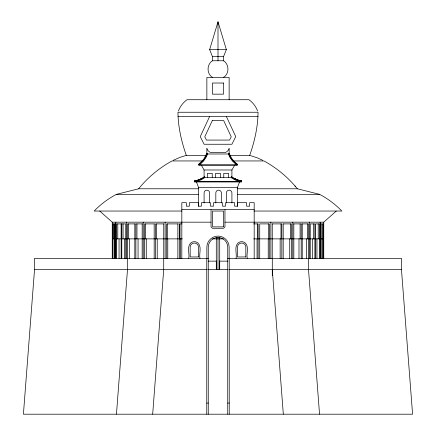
<?xml version="1.0" encoding="UTF-8"?>
<svg xmlns="http://www.w3.org/2000/svg" width="436" height="436" viewBox="0 0 436 436"><rect width="100%" height="100%" fill="white"/><g stroke="black" fill="none" stroke-linecap="round" stroke-linejoin="round"><path stroke-width="0.65" d="M116.461 414.2L127.497 269.486L127.497 258.352M152.676 414.2L163.713 269.486L163.713 258.352M208.261 258.352L34.542 258.352L34.542 269.486L23.413 414.2L412.587 414.2L401.458 269.486L401.458 258.352L227.739 258.352M206.615 155.385L186.308 155.385C181.447 141.542 178.084 126.963 177.959 112.248L258.041 112.248C257.916 126.963 254.553 141.542 249.692 155.385L229.385 155.385M212.436 77.357C206.544 73.826 206.664 64.375 212.436 60.762L212.436 56.587L209.651 49.628L218 21.8L226.349 49.628L223.564 56.587L223.564 60.762C229.336 64.375 229.456 73.826 223.564 77.357M207.563 153.298L204.304 159.396L201.17 162.792L199.361 164.236L198.663 164.236L198.663 165.124L237.337 165.124L237.337 164.236L233.87 161.178L231.718 158.453L229.134 153.298L228.437 153.298L228.437 154.687L229.134 154.687L229.134 148.425A6.273 6.273 0 0 1 227.189 151.379L226.785 151.695A6.273 6.273 0 0 1 224.96 152.6L211.04 152.6A6.273 6.273 0 0 1 209.215 151.695L208.811 151.379A6.273 6.273 0 0 1 206.866 148.425L206.866 154.687L207.563 154.687L207.563 153.298L206.866 153.298L203.612 159.396L198.663 164.236M207.563 153.99L206.168 157.167L203.59 161.004L199.361 164.928L199.361 164.236M237.478 206.277L237.478 187.387L239.566 181.916M178.384 111.006C180.068 106.504 183.104 102.531 187.006 99.724L248.994 99.724C252.896 102.531 255.932 106.504 257.616 111.006M205.994 156.132L206.457 155.074M209.651 116.423L200.26 136.599L204.086 144.251L231.914 144.251L235.74 136.599L226.349 116.423M231.914 177.021L231.914 169.991L234.699 165.124M224.96 222.175L323.752 222.175L336.276 211.04M201.743 179.474L204.778 177.648L204.778 176.951L201.743 178.776A45.077 31.877 90 0 1 195.039 181.016L194.347 181.027L194.347 181.916L241.653 181.916L241.653 181.027A45.077 31.877 90 0 1 234.95 178.787L231.914 176.951L231.222 176.951L231.222 177.648L234.257 179.474M138.686 188.777L116.423 194.347C108.177 198.68 100.629 204.342 94.16 211.04L181.954 211.04M201.05 178.787A45.077 31.877 90 0 1 194.342 181.016A45.491 32.171 -90 0 0 200.249 179.169L204.086 176.951L204.778 176.951M173.179 160.35L180.199 157.271L186.308 155.385M209.651 49.628L226.349 49.628M212.436 56.587L223.564 56.587M212.436 60.762L223.564 60.762M177.959 116.423L258.041 116.423M206.866 153.99L229.134 153.99M202.849 160.949L172.046 160.949C159.238 167.931 147.826 177.441 138.648 188.777L198.794 188.777M233.151 160.949L263.954 160.949C276.762 167.931 288.174 177.441 297.352 188.777L237.206 188.777M228.437 153.298L229.832 156.47L232.41 160.306L235.718 163.538L236.639 164.236L237.337 164.236M198.663 164.928L237.337 164.928M201.301 165.124L204.086 169.991L231.914 169.991M204.762 177.648L231.238 177.648M231.222 176.951L235.053 179.163A45.491 32.171 90 0 0 240.961 181.022L241.653 181.027A45.077 31.877 -90 0 1 234.95 178.787L235.751 179.163A45.491 32.171 90 0 0 241.658 181.022M194.347 181.725L241.653 181.725A24.443 24.443 0 0 1 240.786 181.55A45.077 31.877 90 0 0 241.658 181.714A45.491 32.171 -90 0 1 240.786 181.545A45.491 32.171 90 0 0 241.658 181.719M196.434 181.916L198.522 187.387L237.478 187.387M116.423 194.347L198.451 194.347M237.549 194.347L319.577 194.347C327.823 198.68 335.371 204.342 341.84 211.04L254.046 211.04M181.823 209.651L254.177 209.651M99.724 211.04L112.248 222.175L211.04 222.175M115.644 223.902L114.276 223.902L114.276 258.603M135.247 223.902L127.47 223.902L127.47 258.603M142.632 223.902L135.869 223.902L135.869 258.603M154.371 223.902L144.594 223.902L144.594 258.603M163.963 223.902L155.543 223.902L155.543 258.603M178.406 223.902L166.721 223.902L166.721 258.603M182.025 223.902L179.474 223.902L179.474 258.603M253.659 223.902L258.123 223.902L258.123 258.603M272.048 223.902L281.83 223.902L281.83 258.603M282.991 223.902L291.406 223.902L291.406 258.603M293.406 223.902L301.183 223.902L301.183 258.603M301.767 223.902L308.53 223.902L308.53 258.603M112.248 238.874L113.84 238.874L113.84 223.902M114.047 238.874L125.666 238.874M125.753 238.874L182.324 238.874M212.479 238.874L223.526 238.874M253.659 238.874L315.528 238.874M316.231 238.874L320.373 238.874M323.752 238.874L320.585 238.874L320.585 223.902M208.13 261.137L216.648 261.137M219.352 261.137L228.001 261.137M34.542 269.486L207.144 269.486M208.13 269.486L227.739 269.486M228.856 269.486L401.458 269.486M206.768 403.066L208.261 403.066M227.739 403.066L229.232 403.066M297.314 188.777L319.577 194.347M249.692 155.385L256.995 157.723L262.821 160.35M295.014 185.981L295.292 186.319M231.718 159.151L231.914 159.423M229.543 155.074L230.006 156.132M228.437 153.99L229.832 157.167L232.41 161.004L236.639 164.928L236.639 164.236M319.539 414.2L308.503 269.486L308.503 258.352M272.287 269.486L283.324 414.2M323.752 222.175L323.752 258.603M323.528 258.603L323.528 223.902L322.16 223.902L322.177 258.603M321.953 258.603L321.953 223.902L320.373 223.902L320.373 258.603M320.149 222.175L320.149 258.603M319.49 258.603L319.49 223.902L315.528 223.902L315.528 258.603M318.215 223.902L318.215 238.874M316.939 238.874L316.939 258.439M314.868 258.603L314.868 223.902L310.247 223.902L310.247 258.603M313.593 223.902L313.593 238.874M312.318 238.874L312.318 258.439M309.587 222.175L309.587 258.603M307.44 223.902L307.44 238.874M306.345 238.874L306.345 258.439M302.235 223.902L302.235 258.603M300.088 223.902L300.088 238.874M298.992 238.874L298.992 258.439M293.831 223.902L293.831 258.603M292.779 222.175L292.779 258.603M290.567 223.902L290.567 238.874M289.727 238.874L289.727 258.439M283.198 223.902L283.198 258.603M280.986 223.902L280.986 238.874M280.146 238.874L280.146 258.439M272.287 258.352L272.287 275.601M272.249 223.902L272.249 258.603M270.876 222.175L270.876 258.603M269.279 258.603L269.279 223.902L259.72 223.902L259.72 258.603M268.75 223.902L268.75 238.874M268.222 238.874L268.222 258.439M257.594 223.902L257.594 238.874M257.066 238.874L257.066 258.439M254.177 258.673L254.177 202.691L249.659 202.691L249.659 206.174L246.64 206.174L246.64 202.691L237.598 202.691L237.598 206.174L234.584 206.174L234.584 202.691L225.537 202.691L225.537 206.174L222.524 206.174L222.524 202.691L213.477 202.691L213.477 206.174L210.463 206.174L210.463 202.691L201.416 202.691L201.416 206.174L198.402 206.174L198.402 202.691L189.36 202.691L189.36 206.174L186.341 206.174L186.341 202.691L181.823 202.691L181.823 258.673M247.223 258.352C246.28 253.534 249.13 247.408 245.593 243.288A5.564 5.564 0 0 0 237.718 243.288C234.181 247.408 237.031 253.534 236.089 258.352M240.961 181.027L240.961 181.725M231.914 202.974L231.914 192.952A2.785 2.785 0 0 0 229.134 190.172A2.785 2.785 0 0 0 226.349 192.952L226.349 202.974M229.232 258.352L229.232 414.2M229.134 99.724L229.134 77.461L206.866 77.461L206.866 99.724M229.134 258.69L229.134 247.223A11.134 11.134 0 0 0 218 236.089A11.134 11.134 0 0 0 206.866 247.223L206.866 258.69M228.546 177.648L228.546 173.343L223.761 173.343L223.761 177.648M227.739 414.2L227.739 247.223A9.739 9.739 0 0 0 218 237.478A9.739 9.739 0 0 0 208.261 247.223L208.261 414.2M224.96 209.651L224.96 226.889L223.564 228.279L212.436 228.279L211.04 226.889L211.04 209.651M221.384 202.974L221.384 192.952A2.785 2.785 0 0 0 218.605 190.172A2.785 2.785 0 0 0 215.82 192.952L215.82 202.974M220.393 177.648L220.393 173.343L215.607 173.343L215.607 177.648M219.711 237.511L219.711 269.486M219.531 237.511L219.531 238.874M219.531 261.137L219.531 269.486M218 21.8L218 60.762M218 237.538L218 269.486M216.469 237.511L216.469 238.874M216.469 261.137L216.469 269.486M216.289 237.511L216.289 269.486M212.239 177.648L212.239 173.343L207.454 173.343L207.454 177.648M209.651 202.974L209.651 192.952A2.785 2.785 0 0 0 206.866 190.172A2.785 2.785 0 0 0 204.086 192.952L204.086 202.974M206.768 258.352L206.768 414.2M204.086 169.991L204.086 177.011M199.911 258.352C198.969 253.534 201.819 247.408 198.282 243.288A5.564 5.564 0 0 0 190.407 243.288C186.87 247.408 189.72 253.534 188.777 258.352M198.522 187.387L198.522 206.277M195.039 181.725L195.039 181.027A45.077 31.877 -90 0 0 195.911 180.847M180.531 238.874L180.531 258.439M180.003 223.902L180.003 238.874M177.877 223.902L177.877 258.603M167.778 238.874L167.778 258.439M167.25 223.902L167.25 238.874M165.124 222.175L165.124 258.603M163.751 223.902L163.751 258.603M157.227 238.874L157.227 258.439M156.382 223.902L156.382 238.874M154.17 223.902L154.17 258.603M146.273 238.874L146.273 258.439M145.433 223.902L145.433 238.874M143.221 222.175L143.221 258.603M142.169 223.902L142.169 258.603M138.059 238.874L138.059 258.439M136.964 223.902L136.964 238.874M134.817 223.902L134.817 258.603M129.656 238.874L129.656 258.439M128.56 223.902L128.56 238.874M126.413 222.175L126.413 258.603M125.753 258.603L125.753 223.902L116.51 223.902L116.51 258.603M124.347 238.874L124.347 258.439M123.072 223.902L123.072 238.874M121.797 223.902L121.797 258.603M121.132 223.902L121.132 258.603M119.061 238.874L119.061 258.439M117.785 223.902L117.785 238.874M115.851 222.175L115.851 258.603M115.627 223.902L115.627 258.603M114.047 258.603L114.047 223.902L112.472 223.902L112.472 258.603M112.248 222.175L112.248 258.603M201.748 179.485A45.077 31.877 90 0 1 195.039 181.714A45.077 31.877 -90 0 0 195.911 181.545M197.628 180.411A45.077 31.877 -90 0 1 196.772 180.646M240.961 181.714A45.077 31.877 90 0 1 234.252 179.485M212.31 120.598L204.778 136.779L206.424 140.076L229.576 140.076L231.222 136.779L223.69 120.598L212.31 120.598M223.564 226.311L222.992 226.889L213.008 226.889L212.436 226.311L212.436 211.04L223.564 211.04L223.564 226.311M223.564 83.025L212.436 83.025L212.436 94.16L223.564 94.16L223.564 83.025M198.522 256.962L190.172 256.962L190.172 247.223A4.175 4.175 0 0 1 194.347 243.048A4.175 4.175 0 0 1 198.522 247.223L198.522 256.962M245.828 256.962L237.478 256.962L237.478 247.223A4.175 4.175 0 0 1 241.653 243.048A4.175 4.175 0 0 1 245.828 247.223L245.828 256.962M194.342 181.714A45.077 31.877 -90 0 0 195.214 181.545A45.491 32.171 -90 0 1 194.342 181.719"/></g></svg>
